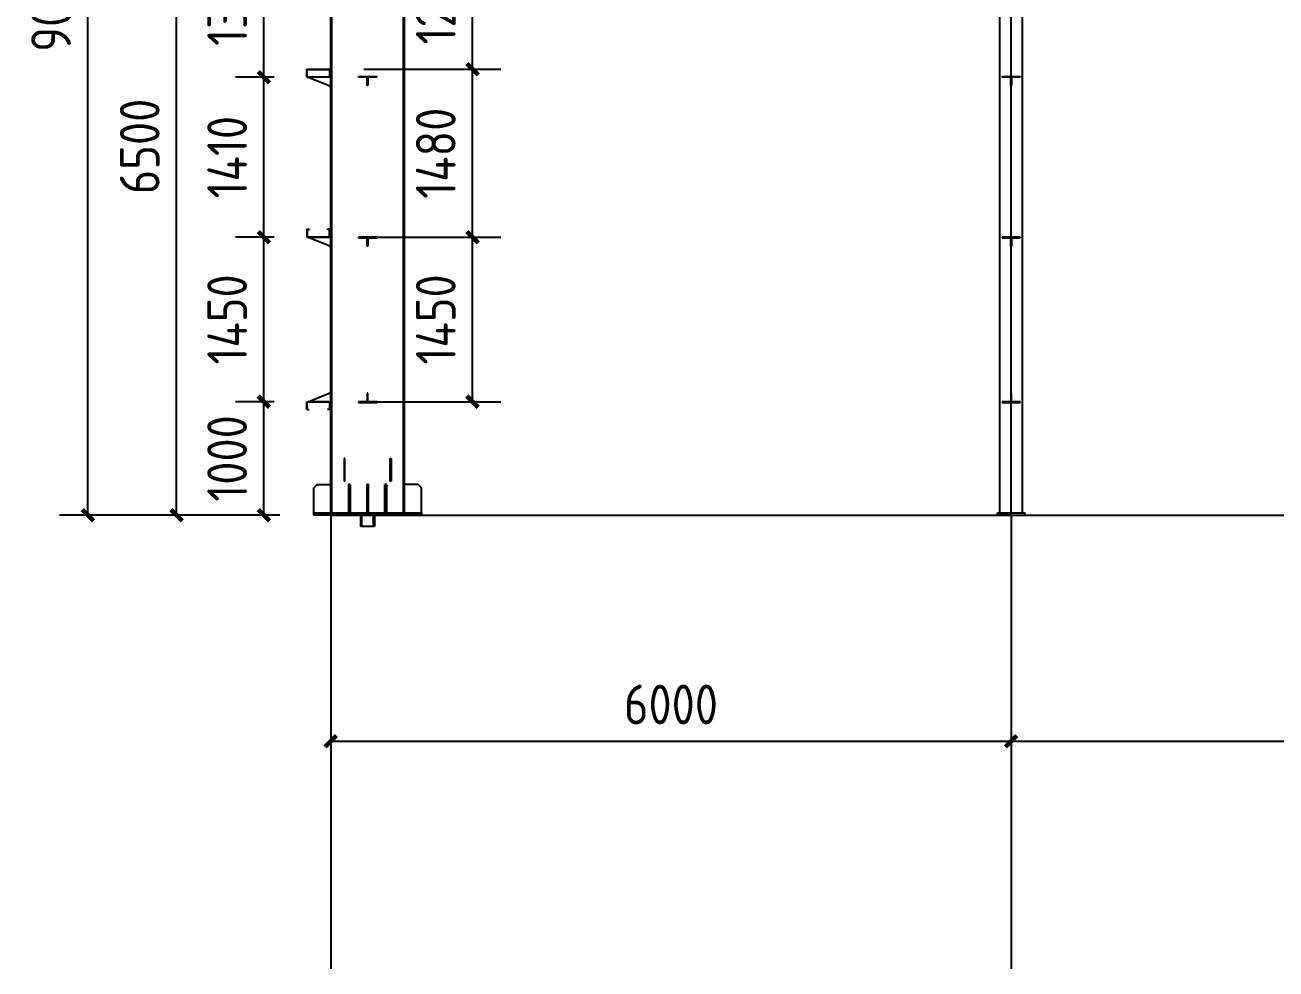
# Model space of a CAD drawing. Extents: x 411778 to 673094, y -11605 to 324395.
# Drawn here: x 495005 to 506037, y 76149 to 84469 of the extents above; entities that cross this region are included whole.
import ezdxf

# ---------------------------------------------------------------- set-up
doc = ezdxf.new("R2010")
doc.units = 0
doc.header["$LTSCALE"] = 1000
doc.header["$MEASUREMENT"] = 0
doc.layers.add('AXIS', color=3, linetype='Continuous')
doc.layers.add('DOTE', color=1, linetype='Continuous')
doc.styles.get("Standard").update_dxf_attribs({"font": 'gbenor.shx', "bigfont": 'gbcbig.shx'})
doc.dimstyles.get("Standard").update_dxf_attribs({"dimscale": 100, "dimtxt": 3.5, "dimasz": 1, "dimexe": 2.5, "dimexo": 3, "dimgap": 1.5, "dimtad": 1, "dimdec": 0, "dimzin": 0, "dimdsep": 46, "dimtxsty": 'Standard', "dimblk": 'ARCHTICK', "dimcen": 0.09, "dimadec": 0, "dimazin": 0, "dimtfac": 1, "dimtdec": 0, "dimtix": 1, "dimtmove": 2, "dimatfit": 3, "dimfxl": 1, "dimtolj": 1, "dimtzin": 0, "dimarcsym": 0})

# ---------------------------------------------------------------- blocks, each defined once
blk = doc.blocks.new('_ArchTick')
at = {"color": 0, "linetype": 'ByBlock', "const_width": 0.4}
blk.add_lwpolyline([(-0.5, -0.5), (0.5, 0.5)], dxfattribs=at)
blk = doc.blocks.new('*D375')
at = {"color": 3, "lineweight": -2}
for p, q in [((497702, 79849), (497702, 77906)), ((503702, 79849), (503702, 77906)), ((497702, 78156), (503702, 78156))]:
    blk.add_line(p, q, dxfattribs=at)
at = {"layer": 'Defpoints', "color": 0}
for p in [(497702, 80149), (503702, 80149), (503702, 78156)]:
    blk.add_point(p, dxfattribs=at)
at = {"color": 3, "lineweight": -2, "xscale": 100, "yscale": 100, "zscale": 100, "rotation": 180}
blk.add_blockref('_ArchTick', (497702, 78156), dxfattribs=at)
at = {"color": 3, "lineweight": -2, "xscale": 100, "yscale": 100, "zscale": 100}
blk.add_blockref('_ArchTick', (503702, 78156), dxfattribs=at)
at = {"color": 0, "insert": (500702, 78480), "char_height": 350, "attachment_point": 5}
blk.add_mtext('\\A1;6000', dxfattribs=at)
blk = doc.blocks.new('*D376')
at = {"color": 3, "lineweight": -2}
for p, q in [((503702, 78449), (503702, 78406)), ((509702, 78449), (509702, 78406)), ((503702, 78156), (509702, 78156))]:
    blk.add_line(p, q, dxfattribs=at)
at = {"layer": 'Defpoints', "color": 0}
for p in [(503702, 78149), (509702, 78156), (509702, 78149)]:
    blk.add_point(p, dxfattribs=at)
at = {"color": 3, "lineweight": -2, "xscale": 100, "yscale": 100, "zscale": 100, "rotation": 180}
blk.add_blockref('_ArchTick', (503702, 78156), dxfattribs=at)
at = {"color": 3, "lineweight": -2, "xscale": 100, "yscale": 100, "zscale": 100}
blk.add_blockref('_ArchTick', (509702, 78156), dxfattribs=at)
at = {"color": 0, "insert": (506702, 78481), "char_height": 350, "attachment_point": 5}
blk.add_mtext('\\A1;6000', dxfattribs=at)
blk = doc.blocks.new('*D332')
at = {"color": 3, "lineweight": -2}
for p, q in [((497202, 89149), (495310, 89149)), ((495560, 80149), (495560, 89149)), ((497252, 80149), (495310, 80149))]:
    blk.add_line(p, q, dxfattribs=at)
at = {"layer": 'Defpoints', "color": 0}
for p in [(495560, 89149), (497502, 89149), (497552, 80149)]:
    blk.add_point(p, dxfattribs=at)
at = {"color": 3, "lineweight": -2, "xscale": 100, "yscale": 100, "zscale": 100}
for p, rotation in [((495560, 89149), 90), ((495560, 80149), 270)]:
    blk.add_blockref('_ArchTick', p, dxfattribs=dict(at, rotation=rotation))
at = {"color": 0, "insert": (495235, 84649), "char_height": 350, "attachment_point": 5, "rotation": 90}
blk.add_mtext('\\A1;9000', dxfattribs=at)
blk = doc.blocks.new('*D350')
at = {"color": 0, "lineweight": -2}
for p, q in [((497412, 86649), (496092, 86649)), ((496342, 80149), (496342, 86649)), ((497252, 80149), (496092, 80149))]:
    blk.add_line(p, q, dxfattribs=at)
at = {"layer": 'Defpoints', "color": 0}
for p in [(496342, 86649), (497712, 86649), (497552, 80149)]:
    blk.add_point(p, dxfattribs=at)
at = {"color": 0, "lineweight": -2, "xscale": 100, "yscale": 100, "zscale": 100}
for p, rotation in [((496342, 86649), 90), ((496342, 80149), 270)]:
    blk.add_blockref('_ArchTick', p, dxfattribs=dict(at, rotation=rotation))
at = {"color": 0, "insert": (496017, 83399), "char_height": 350, "attachment_point": 5, "rotation": 90}
blk.add_mtext('\\A1;6500', dxfattribs=at)
blk = doc.blocks.new('*D1926')
at = {"color": 3, "lineweight": -2}
for p, q in [((497202, 81149), (496862, 81149)), ((497112, 80149), (497112, 81149)), ((497252, 80149), (496862, 80149))]:
    blk.add_line(p, q, dxfattribs=at)
at = {"layer": 'Defpoints', "color": 0}
for p in [(497112, 81149), (497502, 81149), (497552, 80149)]:
    blk.add_point(p, dxfattribs=at)
at = {"color": 3, "lineweight": -2, "xscale": 100, "yscale": 100, "zscale": 100}
for p, rotation in [((497112, 81149), 90), ((497112, 80149), 270)]:
    blk.add_blockref('_ArchTick', p, dxfattribs=dict(at, rotation=rotation))
at = {"color": 0, "insert": (496788, 80649), "char_height": 350, "attachment_point": 5, "rotation": 90}
blk.add_mtext('\\A1;1000', dxfattribs=at)
blk = doc.blocks.new('*D1927')
at = {"color": 3, "lineweight": -2}
for p, q in [((497202, 82599), (496862, 82599)), ((497112, 81149), (497112, 82599)), ((497202, 81149), (496862, 81149))]:
    blk.add_line(p, q, dxfattribs=at)
at = {"layer": 'Defpoints', "color": 0}
for p in [(497112, 82599), (497502, 82599), (497502, 81149)]:
    blk.add_point(p, dxfattribs=at)
at = {"color": 3, "lineweight": -2, "xscale": 100, "yscale": 100, "zscale": 100}
for p, rotation in [((497112, 82599), 90), ((497112, 81149), 270)]:
    blk.add_blockref('_ArchTick', p, dxfattribs=dict(at, rotation=rotation))
at = {"color": 0, "insert": (496788, 81874), "char_height": 350, "attachment_point": 5, "rotation": 90}
blk.add_mtext('\\A1;1450', dxfattribs=at)
blk = doc.blocks.new('*D1928')
at = {"color": 3, "lineweight": -2}
for p, q in [((497202, 84009), (496862, 84009)), ((497112, 82599), (497112, 84009)), ((497202, 82599), (496862, 82599))]:
    blk.add_line(p, q, dxfattribs=at)
at = {"layer": 'Defpoints', "color": 0}
for p in [(497112, 84009), (497502, 84009), (497502, 82599)]:
    blk.add_point(p, dxfattribs=at)
at = {"color": 3, "lineweight": -2, "xscale": 100, "yscale": 100, "zscale": 100}
for p, rotation in [((497112, 84009), 90), ((497112, 82599), 270)]:
    blk.add_blockref('_ArchTick', p, dxfattribs=dict(at, rotation=rotation))
at = {"color": 0, "insert": (496788, 83304), "char_height": 350, "attachment_point": 5, "rotation": 90}
blk.add_mtext('\\A1;1410', dxfattribs=at)
blk = doc.blocks.new('*D1929')
at = {"color": 3, "lineweight": -2}
for p, q in [((497202, 85349), (496862, 85349)), ((497112, 84009), (497112, 85349)), ((497202, 84009), (496862, 84009))]:
    blk.add_line(p, q, dxfattribs=at)
at = {"layer": 'Defpoints', "color": 0}
for p in [(497112, 85349), (497502, 85349), (497502, 84009)]:
    blk.add_point(p, dxfattribs=at)
at = {"color": 3, "lineweight": -2, "xscale": 100, "yscale": 100, "zscale": 100}
for p, rotation in [((497112, 85349), 90), ((497112, 84009), 270)]:
    blk.add_blockref('_ArchTick', p, dxfattribs=dict(at, rotation=rotation))
at = {"color": 0, "insert": (496788, 84679), "char_height": 350, "attachment_point": 5, "rotation": 90}
blk.add_mtext('\\A1;1340', dxfattribs=at)
blk = doc.blocks.new('*D3550')
at = {"color": 3, "lineweight": -2}
for p, q in [((498002, 82599), (499202, 82599)), ((498952, 81149), (498952, 82599)), ((498002, 81149), (499202, 81149))]:
    blk.add_line(p, q, dxfattribs=at)
at = {"layer": 'Defpoints', "color": 0}
for p in [(497702, 82599), (498952, 82599), (497702, 81149)]:
    blk.add_point(p, dxfattribs=at)
at = {"color": 3, "lineweight": -2, "xscale": 100, "yscale": 100, "zscale": 100}
for p, rotation in [((498952, 82599), 90), ((498952, 81149), 270)]:
    blk.add_blockref('_ArchTick', p, dxfattribs=dict(at, rotation=rotation))
at = {"color": 0, "insert": (498628, 81874), "char_height": 350, "attachment_point": 5, "rotation": 90}
blk.add_mtext('\\A1;1450', dxfattribs=at)
blk = doc.blocks.new('*D3551')
at = {"color": 3, "lineweight": -2}
for p, q in [((497992, 84079), (499202, 84079)), ((498952, 82599), (498952, 84079)), ((498002, 82599), (499202, 82599))]:
    blk.add_line(p, q, dxfattribs=at)
at = {"layer": 'Defpoints', "color": 0}
for p in [(497692, 84079), (498952, 84079), (497702, 82599)]:
    blk.add_point(p, dxfattribs=at)
at = {"color": 3, "lineweight": -2, "xscale": 100, "yscale": 100, "zscale": 100}
for p, rotation in [((498952, 84079), 90), ((498952, 82599), 270)]:
    blk.add_blockref('_ArchTick', p, dxfattribs=dict(at, rotation=rotation))
at = {"color": 0, "insert": (498628, 83339), "char_height": 350, "attachment_point": 5, "rotation": 90}
blk.add_mtext('\\A1;1480', dxfattribs=at)
blk = doc.blocks.new('*D3552')
at = {"color": 3, "lineweight": -2}
for p, q in [((497992, 85279), (499202, 85279)), ((498952, 84079), (498952, 85279)), ((497992, 84079), (499202, 84079))]:
    blk.add_line(p, q, dxfattribs=at)
at = {"layer": 'Defpoints', "color": 0}
for p in [(497692, 85279), (498952, 85279), (497692, 84079)]:
    blk.add_point(p, dxfattribs=at)
at = {"color": 3, "lineweight": -2, "xscale": 100, "yscale": 100, "zscale": 100}
for p, rotation in [((498952, 85279), 90), ((498952, 84079), 270)]:
    blk.add_blockref('_ArchTick', p, dxfattribs=dict(at, rotation=rotation))
at = {"color": 0, "insert": (498628, 84679), "char_height": 350, "attachment_point": 5, "rotation": 90}
blk.add_mtext('\\A1;1200', dxfattribs=at)

msp = doc.modelspace()

# ---------------------------------------------------------------- linework, layer by layer
for p, q in [((497701.8, 80169), (497701.8, 89149)), ((497711.8, 80169), (497711.8, 89139.5)), ((498341.8, 80169), (498341.8, 89181)), ((503601.8, 80169), (503601.8, 88866.1)), ((503801.8, 80169), (503801.8, 88866.1)), ((498351.8, 80169), (498351.8, 88272.1)), ((497701.8, 84009), (497501.8, 84009)), ((497501.8, 84009), (497701.8, 83929)), ((497946.8, 84009), (497946.8, 84015)), ((497946.8, 84015), (498106.8, 84015)), ((498026.8, 84009), (497946.8, 84009)), ((497991.5, 84009), (497946.8, 84009)), ((498023.8, 84009), (498029.8, 84009)), ((498023.8, 83935), (498023.8, 84009)), ((498106.8, 84009), (498026.8, 84009)), ((498029.8, 84009), (498029.8, 83935)), ((498106.8, 84015), (498106.8, 84009)), ((503621.8, 84009), (503621.8, 84015)), ((503621.8, 84015), (503781.8, 84015)), ((503701.8, 84009), (503621.8, 84009)), ((503666.5, 84009), (503621.8, 84009)), ((503698.8, 84009), (503704.8, 84009)), ((503698.8, 83935), (503698.8, 84009)), ((503781.8, 84009), (503701.8, 84009)), ((503704.8, 84009), (503704.8, 83935)), ((503781.8, 84015), (503781.8, 84009)), ((498026.8, 83935), (498023.8, 83935)), ((498029.8, 83935), (498026.8, 83935)), ((503701.8, 83935), (503698.8, 83935)), ((503704.8, 83935), (503701.8, 83935)), ((497701.8, 82599), (497501.8, 82599)), ((497501.8, 82599), (497701.8, 82519)), ((498026.8, 82599), (497946.8, 82599)), ((497946.8, 82599), (497946.8, 82593)), ((497946.8, 82593), (498106.8, 82593)), ((498023.8, 82599), (498029.8, 82599)), ((498023.8, 82519), (498023.8, 82593)), ((498106.8, 82599), (498026.8, 82599)), ((498029.8, 82593), (498029.8, 82519)), ((498106.8, 82593), (498106.8, 82599)), ((503701.8, 82599), (503621.8, 82599)), ((503621.8, 82599), (503621.8, 82593)), ((503621.8, 82593), (503781.8, 82593)), ((503698.8, 82599), (503704.8, 82599)), ((503698.8, 82519), (503698.8, 82593)), ((503781.8, 82599), (503701.8, 82599)), ((503704.8, 82593), (503704.8, 82519)), ((503781.8, 82593), (503781.8, 82599)), ((498026.8, 82519), (498023.8, 82519)), ((498029.8, 82519), (498026.8, 82519)), ((503701.8, 82519), (503698.8, 82519)), ((503704.8, 82519), (503701.8, 82519)), ((497501.8, 81149), (497701.8, 81229)), ((498026.8, 81223), (498023.8, 81223)), ((498023.8, 81223), (498023.8, 81149)), ((498029.8, 81223), (498026.8, 81223)), ((498029.8, 81149), (498029.8, 81223)), ((503701.8, 81223), (503698.8, 81223)), ((503698.8, 81223), (503698.8, 81149)), ((503704.8, 81223), (503701.8, 81223)), ((503704.8, 81149), (503704.8, 81223)), ((497701.8, 81149), (497501.8, 81149)), ((498026.8, 81149), (497946.8, 81149)), ((497946.8, 81149), (497946.8, 81143)), ((497946.8, 81143), (498106.8, 81143)), ((498023.8, 81149), (498029.8, 81149)), ((498106.8, 81149), (498026.8, 81149)), ((498106.8, 81143), (498106.8, 81149)), ((503701.8, 81149), (503621.8, 81149)), ((503621.8, 81149), (503621.8, 81143)), ((503621.8, 81143), (503781.8, 81143)), ((503698.8, 81149), (503704.8, 81149)), ((503781.8, 81149), (503701.8, 81149)), ((503781.8, 81143), (503781.8, 81149)), ((497826.8, 80649), (497818.8, 80649)), ((497818.8, 80649), (497818.8, 80449)), ((497826.8, 80449), (497826.8, 80649)), ((498226.8, 80449), (498226.8, 80649)), ((498226.8, 80649), (498234.8, 80649)), ((498234.8, 80649), (498234.8, 80449)), ((497826.8, 80449), (497826.8, 80611)), ((498226.8, 80449), (498226.8, 80611)), ((497826.8, 80449), (497818.8, 80449)), ((498234.8, 80449), (498226.8, 80449)), ((497581.8, 80419), (497551.8, 80389)), ((497551.8, 80169), (497551.8, 80389)), ((497581.8, 80419), (497701.8, 80419)), ((497865.8, 80419), (497857.8, 80419)), ((497857.8, 80419), (497857.8, 80169)), ((497873.8, 80419), (497865.8, 80419)), ((497873.8, 80419), (497873.8, 80169)), ((498026.8, 80419), (498018.8, 80419)), ((498018.8, 80419), (498018.8, 80169)), ((498034.8, 80419), (498026.8, 80419)), ((498034.8, 80169), (498034.8, 80419)), ((498179.8, 80169), (498179.8, 80419)), ((498187.8, 80419), (498179.8, 80419)), ((498195.8, 80419), (498187.8, 80419)), ((498195.8, 80169), (498195.8, 80419)), ((498471.8, 80419), (498351.8, 80419)), ((498471.8, 80419), (498501.8, 80389)), ((498501.8, 80169), (498501.8, 80389)), ((497551.8, 80149), (497551.8, 80169)), ((497551.8, 80169), (498501.8, 80169)), ((498026.8, 80149), (497551.8, 80149)), ((497701.8, 80149), (521701.8, 80149)), ((497976.8, 80149), (498076.8, 80149)), ((498018.8, 80169), (498034.8, 80169)), ((498501.8, 80149), (498026.8, 80149)), ((498501.8, 80169), (498501.8, 80149)), ((503581.8, 80149), (503581.8, 80169)), ((503581.8, 80169), (503821.8, 80169)), ((503701.8, 80149), (503581.8, 80149)), ((503821.8, 80169), (503821.8, 80149))]:
    msp.add_line(p, q)
at = {"color": 6}
for p, q in [((497491.8, 84009), (497491.8, 84079)), ((497491.8, 84079), (497691.8, 84079)), ((497494.3, 84011.5), (497494.3, 84076.5)), ((497494.3, 84076.5), (497689.3, 84076.5)), ((497689.3, 84076.5), (497689.3, 84011.5)), ((497691.8, 84079), (497691.8, 84009)), ((497691.8, 84079), (497691.8, 84009)), ((497491.8, 84009), (497511.8, 84009)), ((497494.3, 84011.5), (497511.8, 84011.5)), ((497511.8, 84009), (497511.8, 84011.5)), ((497689.3, 84011.5), (497671.8, 84011.5)), ((497671.8, 84011.5), (497671.8, 84009)), ((497691.8, 84009), (497671.8, 84009)), ((497491.8, 82669), (497491.8, 82599)), ((497491.8, 82669), (497511.8, 82669)), ((497494.3, 82666.5), (497494.3, 82601.5)), ((497494.3, 82666.5), (497511.8, 82666.5)), ((497511.8, 82669), (497511.8, 82666.5)), ((497691.8, 82669), (497671.8, 82669)), ((497671.8, 82666.5), (497671.8, 82669)), ((497689.3, 82666.5), (497671.8, 82666.5)), ((497689.3, 82601.5), (497689.3, 82666.5)), ((497691.8, 82599), (497691.8, 82669)), ((497691.8, 82599), (497691.8, 82669)), ((497491.8, 82599), (497691.8, 82599)), ((497494.3, 82601.5), (497689.3, 82601.5)), ((497491.8, 81079), (497491.8, 81149)), ((497491.8, 81149), (497691.8, 81149)), ((497494.3, 81081.5), (497494.3, 81146.5)), ((497494.3, 81146.5), (497689.3, 81146.5)), ((497689.3, 81146.5), (497689.3, 81081.5)), ((497691.8, 81149), (497691.8, 81079)), ((497691.8, 81149), (497691.8, 81079)), ((497491.8, 81079), (497511.8, 81079)), ((497494.3, 81081.5), (497511.8, 81081.5)), ((497511.8, 81079), (497511.8, 81081.5)), ((497689.3, 81081.5), (497671.8, 81081.5)), ((497671.8, 81081.5), (497671.8, 81079)), ((497691.8, 81079), (497671.8, 81079))]:
    msp.add_line(p, q, dxfattribs=at)
at = {"color": 1}
for p, q in [((497966.8, 80049), (497966.8, 80149)), ((497976.8, 80049), (497976.8, 80149)), ((498076.8, 80149), (498076.8, 80049)), ((498086.8, 80149), (498086.8, 80049)), ((498086.8, 80049), (497966.8, 80049)), ((498026.8, 80049), (497976.8, 80049))]:
    msp.add_line(p, q, dxfattribs=at)
at = {"layer": 'AXIS'}
for p, q in [((497701.8, 80149), (497701.8, 76149)), ((503701.8, 80149), (503701.8, 76149))]:
    msp.add_line(p, q, dxfattribs=at)
at = {"layer": 'DOTE'}
msp.add_line((503701.8, 80149), (503701.8, 89449), dxfattribs=at)
at = {"layer": 'DOTE', "color": 0}
msp.add_line((497701.8, 80169), (497701.8, 83019.8), dxfattribs=at)

# ---------------------------------------------------------------- dimensions: what is measured, and where the dimension line sits
for base, p1, p2, picture, middle in [((495560, 89149), (497551.8, 80149), (497501.8, 89149), '*D332', (495235, 84649)), ((497112.5, 85349), (497501.8, 84009), (497501.8, 85349), '*D1929', (496787.5, 84679)), ((498952.5, 85279), (497691.8, 84079), (497691.8, 85279), '*D3552', (498627.5, 84679)), ((497112.5, 84009), (497501.8, 82599), (497501.8, 84009), '*D1928', (496787.5, 83304)), ((498952.5, 84079), (497701.8, 82599), (497691.8, 84079), '*D3551', (498627.5, 83339)), ((497112.5, 82599), (497501.8, 81149), (497501.8, 82599), '*D1927', (496787.5, 81874)), ((498952.5, 82599), (497701.8, 81149), (497701.8, 82599), '*D3550', (498627.5, 81874)), ((497112.5, 81149), (497551.8, 80149), (497501.8, 81149), '*D1926', (496787.5, 80649))]:
    dim = msp.add_linear_dim(base=base, p1=p1, p2=p2, angle=90, dimstyle='Standard', override={"dimclrd": 3, "dimclre": 3})
    dim.commit()
    dim.dimension.update_dxf_attribs({"geometry": picture, "text_midpoint": middle})
dim = msp.add_linear_dim(base=(496342, 86649), p1=(497551.8, 80149), p2=(497711.8, 86649), angle=90, dimstyle='Standard')
dim.commit()
dim.dimension.update_dxf_attribs({"geometry": '*D350', "text_midpoint": (496017, 83399)})
for base, p1, p2, picture, middle in [((503701.8, 78155.5), (497701.8, 80149), (503701.8, 80149), '*D375', (500701.8, 78480.5)), ((509701.8, 78155.5), (503701.8, 78149), (509701.8, 78149), '*D376', (506701.8, 78480.5))]:
    dim = msp.add_linear_dim(base=base, p1=p1, p2=p2, dimstyle='Standard', override={"dimclrd": 3, "dimclre": 3})
    dim.commit()
    dim.dimension.update_dxf_attribs({"geometry": picture, "text_midpoint": middle})

doc.saveas('drawing.dxf')
